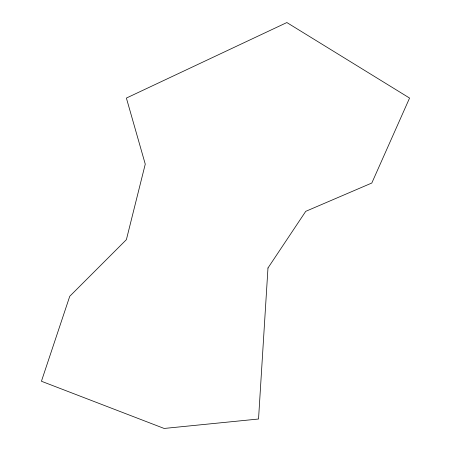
<?xml version="1.0" encoding="UTF-8"?>
<svg xmlns="http://www.w3.org/2000/svg" width="451" height="451" viewBox="0 0 451 451"><rect width="100%" height="100%" fill="white"/><g stroke="black" fill="none" stroke-linecap="round" stroke-linejoin="round"><path stroke-width="0.68" d="M267.979 267.979L258.536 419.013L164.141 428.45L41.43 381.253L69.747 296.296L126.387 239.661L145.261 164.141L126.387 98.064L286.859 22.55L409.57 98.064L371.81 183.021L305.739 211.339L267.979 267.979"/></g></svg>
